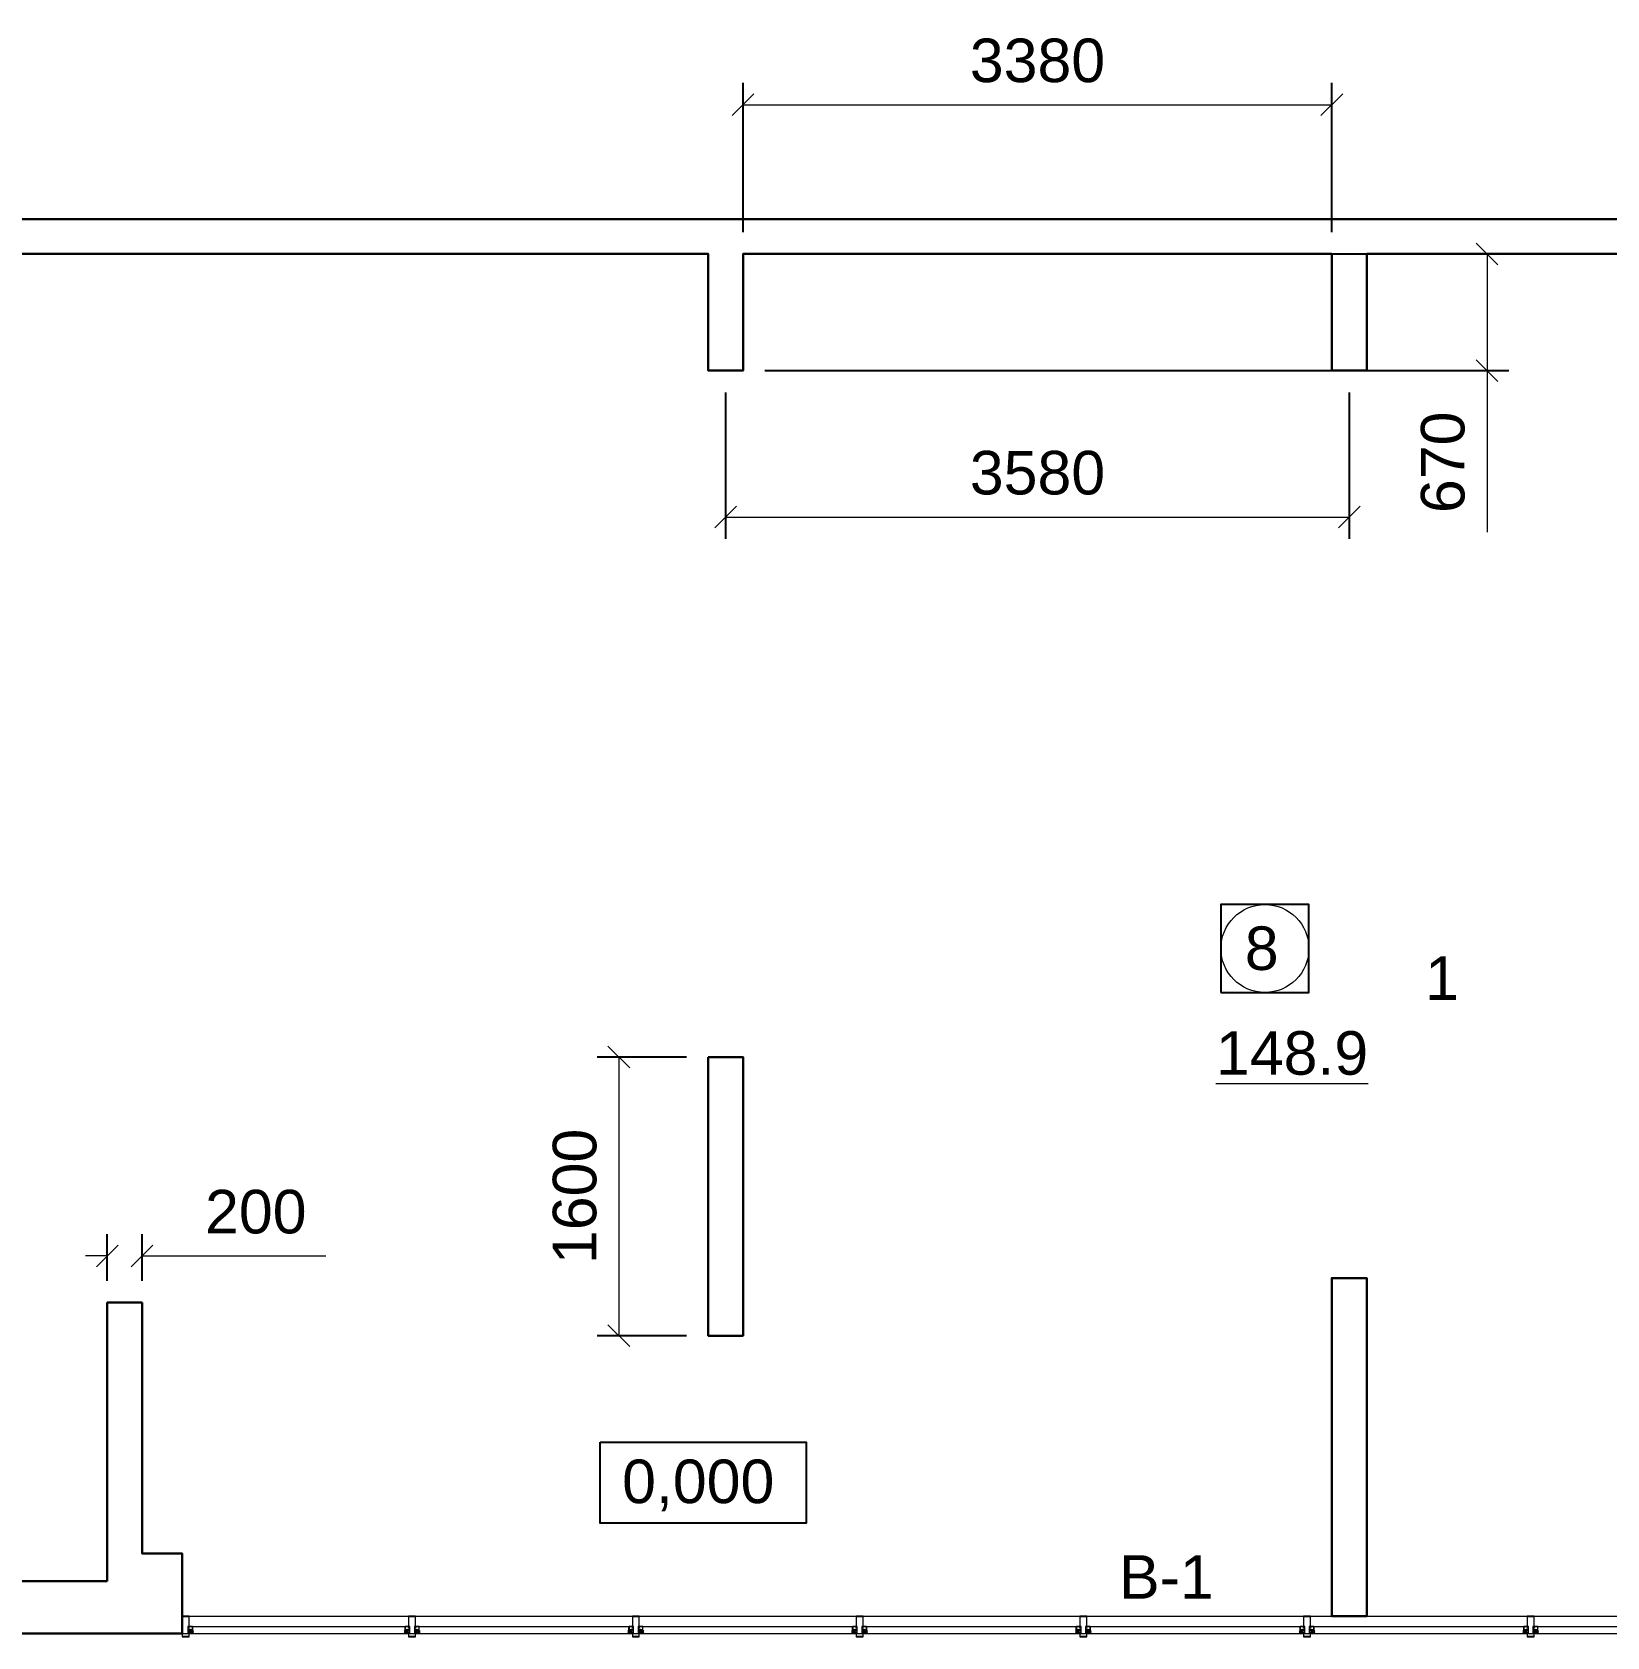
# Model space of a CAD drawing. Header units: metres. Extents: x -77.5 to 9.2, y -177.4 to -90.8.
# Drawn here: x -52.55 to -43.51, y -165.75 to -156.54 of the extents above; entities that cross this region are included whole.
import ezdxf
from ezdxf.enums import TextEntityAlignment as Align

# ---------------------------------------------------------------- set-up
doc = ezdxf.new("R2010")
doc.units = ezdxf.units.M
doc.header["$MEASUREMENT"] = 0
for name, color, linetype, lineweight in [('Level 50', 7, 'Continuous', 0), ('окна', 153, 'Continuous', 18), ('Полы', 12, 'Continuous', 13)]:
    doc.layers.add(name, color=color, linetype=linetype, lineweight=lineweight)
doc.layers.add('YOLO_TABLE', color=1, linetype='Continuous')
doc.styles.get("Standard").update_dxf_attribs({"font": 'CS_Gost2304.shx'})
doc.styles.add('Style-Arial', font='arial.ttf')
doc.dimstyles.get("Standard").update_dxf_attribs({"dimtxt": 0.18, "dimasz": 0.18, "dimexe": 0.18, "dimexo": 0.0625, "dimgap": 0.09, "dimtad": 0, "dimtih": 1, "dimtoh": 1, "dimdec": 4, "dimzin": 0, "dimdsep": 46, "dimtxsty": 'Standard', "dimcen": 0.09, "dimadec": 0, "dimazin": 0, "dimtfac": 1, "dimtdec": 4, "dimtofl": 0, "dimtmove": 0, "dimatfit": 3, "dimfxl": 1, "dimtolj": 1, "dimtzin": 0, "dimarcsym": 0})

# ---------------------------------------------------------------- blocks, each defined once
blk = doc.blocks.new('stoyka_R')
at = {"color": 0, "linetype": 'ByBlock', "lineweight": 0}
for points in [[(-34.9, 96.6), (-36, 97), (-36, 96), (-35.8, 96), (-35.8, 95), (-34.1, 94.3, -0.278117), (-33.5, 93.4, -0.298632), (-34.2, 92.5), (-37, 92, -1.227062), (-37.2, 92.7), (-34.8, 93.5), (-36.8, 94), (-37.8, 93.5), (-40.3, 93.5), (-44.8, 92.1, -1.262793), (-45.1, 92.7), (-41, 96), (-40, 96), (-40, 95, 0.414214), (-39.5, 94.5), (-38.3, 94.5, 0.414214), (-37.8, 95), (-37.8, 96), (-37.5, 96), (-37.5, 97), (-38.6, 96.6, -0.954089), (-39.2, 97.1), (-37.5, 98.7), (-36, 98.7), (-34.3, 97.1, -0.954089)], [(34.9, 96.6), (36, 97), (36, 96), (35.7, 96), (35.7, 95), (34.1, 94.3, 0.278117), (33.5, 93.4, 0.298632), (34.2, 92.5), (37, 92, 1.227062), (37.2, 92.7), (34.8, 93.5), (36.7, 94), (37.7, 93.5), (40.2, 93.5), (44.8, 92.1, 1.262793), (45.1, 92.7), (41, 96), (40, 96), (40, 95, -0.414214), (39.5, 94.5), (38.2, 94.5, -0.414214), (37.7, 95), (37.7, 96), (37.5, 96), (37.5, 97), (38.6, 96.6, 0.954089), (39.2, 97.1), (37.5, 98.7), (36, 98.7), (34.3, 97.1, 0.954089)], [(-34.9, 82.4), (-36, 81.7), (-36, 83), (-35.8, 83), (-35.8, 84), (-34.1, 84.7, 0.278117), (-33.5, 85.6, 0.298632), (-34.2, 86.5), (-37, 87, 1.227062), (-37.2, 86.3), (-34.8, 85.5), (-36.8, 85), (-37.8, 85.5), (-40.3, 85.5), (-44.8, 86.9, 1.262793), (-45.1, 86.3), (-41, 83), (-40, 83), (-40, 84, -0.414214), (-39.5, 84.5), (-38.3, 84.5, -0.414214), (-37.8, 84), (-37.8, 83), (-37.5, 83), (-37.5, 81.7), (-38.6, 82.4, 0.954089), (-39.2, 81.9), (-37.5, 80), (-36, 80), (-34.3, 81.9, 0.954089)], [(34.9, 82.4), (36, 81.7), (36, 83), (35.7, 83), (35.7, 84), (34.1, 84.7, -0.278117), (33.5, 85.6, -0.298632), (34.2, 86.5), (37, 87, -1.227062), (37.2, 86.3), (34.8, 85.5), (36.7, 85), (37.7, 85.5), (40.2, 85.5), (44.8, 86.9, -1.262793), (45.1, 86.3), (41, 83), (40, 83), (40, 84, 0.414214), (39.5, 84.5), (38.2, 84.5, 0.414214), (37.7, 84), (37.7, 83), (37.5, 83), (37.5, 81.7), (38.6, 82.4, -0.954089), (39.2, 81.9), (37.5, 80), (36, 80), (34.3, 81.9, -0.954089)]]:
    blk.add_lwpolyline(points, format="xyb", close=True, dxfattribs=at)
at = {"color": 0, "linetype": 'ByBlock', "lineweight": -2}
for points in [[(-20, 63.5), (-20, 0), (20, 0), (20, 63.5), (19.3, 63.9, 0.580174), (18.5, 63.5), (18.5, 61.5), (15, 61.5), (15, 69.5), (14.5, 70), (15, 70.5), (15, 79.2), (18.5, 79.2), (18.5, 77.2, 0.580174), (19.3, 76.8), (20, 77.3), (20, 80.7), (15, 80.7), (15, 98.5), (33.5, 98.5), (33.5, 96.2), (32, 96.2, 0.414214), (31.5, 95.7), (31.5, 95), (34.9, 95, 0.414214), (35.4, 95.5), (35.4, 96.2), (34.7, 96.2), (34.7, 98.7), (38.7, 98.7), (38.7, 96.2), (37.9, 96.2), (37.9, 95.5, 0.414214), (38.4, 95), (39.5, 95, 0.414214), (40, 95.5), (40, 99.5, 0.414214), (39.5, 100), (20, 100), (20, 120), (-20, 120), (-20, 100), (-39.5, 100, 0.414214), (-40, 99.5), (-40, 95.5, 0.414214), (-39.5, 95), (-38.5, 95, 0.414214), (-38, 95.5), (-38, 96.2), (-38.7, 96.2), (-38.7, 98.7), (-34.7, 98.7), (-34.7, 96.2), (-35.5, 96.2), (-35.5, 95.5, 0.414214), (-35, 95), (-31.5, 95), (-31.5, 95.7, 0.414214), (-32, 96.2), (-33.5, 96.2), (-33.5, 98.5), (-15, 98.5), (-15, 80.7), (-20, 80.7), (-20, 77.3), (-19.3, 76.8, 0.580174), (-18.5, 77.2), (-18.5, 79.2), (-15, 79.2), (-15, 70.5), (-14.5, 70), (-15, 69.5), (-15, 61.5), (-18.5, 61.5), (-18.5, 63.5, 0.580174), (-19.3, 63.9)], [(-39, 79), (-30, 79), (-22.1, 75.5), (-15.7, 75.5, 0.414214), (-15.2, 76), (-15.2, 76.2, 0.23461), (-15.4, 76.6), (-16.5, 77.4, 0.303619), (-16.9, 77.4), (-18.2, 76.5), (-22.1, 76.5), (-30, 80), (-33.5, 80), (-33.5, 82.8), (-33.5, 84), (-34.7, 84), (-35.3, 83), (-34.5, 83), (-34.5, 80), (-39, 80), (-39, 83), (-37.8, 83), (-38.4, 84), (-40, 84), (-40, 60), (-20, 60), (-20, 61), (-22, 61), (-22, 64), (-17.9, 64), (-16.3, 62.4, 0.979824), (-15.6, 63.1), (-17.5, 65), (-23.2, 65), (-23.2, 61), (-39, 61), (-39, 79)], [(39, 79), (30, 79), (22.1, 75.5), (15.7, 75.5, -0.414214), (15.2, 76), (15.2, 76.2, -0.23461), (15.4, 76.6), (16.5, 77.4, -0.303619), (16.9, 77.4), (18.2, 76.5), (22.1, 76.5), (30, 80), (33.5, 80), (33.5, 82.8), (33.5, 84), (34.7, 84), (35.3, 83), (34.5, 83), (34.5, 80), (39, 80), (39, 83), (37.8, 83), (38.4, 84), (40, 84), (40, 60), (20, 60), (20, 61), (22, 61), (22, 64), (17.9, 64), (16.3, 62.4, -0.979824), (15.6, 63.1), (17.5, 65), (23.2, 65), (23.2, 61), (39, 61), (39, 79)]]:
    blk.add_lwpolyline(points, format="xyb", close=True, dxfattribs=at)
at = {"lineweight": 0}
for points in [[(-25, 83.5), (-15, 83.5), (-15, 95.5), (-25, 95.5)], [(25, 83.5), (15, 83.5), (15, 95.5), (25, 95.5)]]:
    blk.add_lwpolyline(points, close=True, dxfattribs=at)
at = {"color": 0, "linetype": 'ByBlock', "lineweight": -2}
blk.add_lwpolyline([(18, 59.5), (18, 3), (-18, 3), (-18, 59.5), (-13, 59.5), (-13, 100.5), (-18, 100.5), (-18, 118), (18, 118), (18, 100.5), (13, 100.5), (13, 59.5)], close=True, dxfattribs=at)
at = {"lineweight": 0}
for points in [[(-37.2, 87), (-25, 87)], [(-37.1, 92), (-25, 92)], [(37.1, 92), (25, 92)], [(37.2, 87), (25, 87)]]:
    blk.add_lwpolyline(points, dxfattribs=at)
blk = doc.blocks.new('_Oblique')
at = {"color": 0, "linetype": 'ByBlock', "lineweight": -2}
blk.add_line((0.5, 0.5), (-0.5, -0.5), dxfattribs=at)
blk = doc.blocks.new('*D71')
at = {"color": 0, "lineweight": -2, "transparency": 16777216}
for p, q in [((-48.7895, -162.4252), (-49.3024, -162.4252)), ((-48.7895, -164.0252), (-49.3024, -164.0252))]:
    blk.add_line(p, q, dxfattribs=at)
at = {"color": 5, "lineweight": 0, "transparency": 16777216}
blk.add_line((-49.1774, -162.4252), (-49.1774, -164.0252), dxfattribs=at)
at = {"layer": 'Defpoints', "color": 0, "transparency": 16777216}
for p in [(-48.6645, -162.4252), (-49.1774, -164.0252), (-48.6645, -164.0252)]:
    blk.add_point(p, dxfattribs=at)
at = {"color": 5, "lineweight": 0, "transparency": 16777216, "xscale": 0.125, "yscale": 0.125, "zscale": 0.125}
for p, rotation in [((-49.1774, -162.4252), 90), ((-49.1774, -164.0252), 270)]:
    blk.add_blockref('_Oblique', p, dxfattribs=dict(at, rotation=rotation))
at = {"color": 0, "transparency": 16777216, "insert": (-49.4301, -163.2252), "char_height": 0.25, "attachment_point": 5, "rotation": 90, "style": 'Style-Arial'}
blk.add_mtext('1600', dxfattribs=at)
blk = doc.blocks.new('TerminatorOpen')
at = {"color": 0, "linetype": 'ByBlock', "lineweight": -2}
for q in [(-1, 0.5), (-1, 0), (-1, -0.5)]:
    blk.add_line((0, 0), q, dxfattribs=at)
blk = doc.blocks.new('*D72')
at = {"color": 0, "lineweight": -2, "transparency": 16777216}
for p, q in [((-48.5645, -158.6093), (-48.5645, -159.4496)), ((-44.9845, -158.6093), (-44.9845, -159.4496))]:
    blk.add_line(p, q, dxfattribs=at)
at = {"color": 5, "lineweight": 0, "transparency": 16777216}
blk.add_line((-48.5645, -159.3246), (-44.9845, -159.3246), dxfattribs=at)
at = {"layer": 'Defpoints', "color": 0, "transparency": 16777216}
for p in [(-48.5645, -158.4843), (-44.9845, -158.4843), (-44.9845, -159.3246)]:
    blk.add_point(p, dxfattribs=at)
at = {"color": 5, "lineweight": 0, "transparency": 16777216, "xscale": 0.125, "yscale": 0.125, "zscale": 0.125, "rotation": 180}
blk.add_blockref('_Oblique', (-48.5645, -159.3246), dxfattribs=at)
at = {"color": 5, "lineweight": 0, "transparency": 16777216, "xscale": 0.125, "yscale": 0.125, "zscale": 0.125}
blk.add_blockref('_Oblique', (-44.9845, -159.3246), dxfattribs=at)
at = {"color": 0, "transparency": 16777216, "insert": (-46.7745, -159.0718), "char_height": 0.25, "attachment_point": 5, "style": 'Style-Arial'}
blk.add_mtext('3580', dxfattribs=at)
blk = doc.blocks.new('*D73')
at = {"color": 0, "lineweight": -2, "transparency": 16777216}
for p, q in [((-48.4645, -157.6893), (-48.4645, -156.8324)), ((-45.0845, -157.6893), (-45.0845, -156.8324))]:
    blk.add_line(p, q, dxfattribs=at)
at = {"color": 5, "lineweight": 0, "transparency": 16777216}
blk.add_line((-48.4645, -156.9574), (-45.0845, -156.9574), dxfattribs=at)
at = {"layer": 'Defpoints', "color": 0, "transparency": 16777216}
for p in [(-45.0845, -156.9574), (-48.4645, -157.8143), (-45.0845, -157.8143)]:
    blk.add_point(p, dxfattribs=at)
at = {"color": 5, "lineweight": 0, "transparency": 16777216, "xscale": 0.125, "yscale": 0.125, "zscale": 0.125, "rotation": 180}
blk.add_blockref('_Oblique', (-48.4645, -156.9574), dxfattribs=at)
at = {"color": 5, "lineweight": 0, "transparency": 16777216, "xscale": 0.125, "yscale": 0.125, "zscale": 0.125}
blk.add_blockref('_Oblique', (-45.0845, -156.9574), dxfattribs=at)
at = {"color": 0, "transparency": 16777216, "insert": (-46.7745, -156.7047), "char_height": 0.25, "attachment_point": 5, "style": 'Style-Arial'}
blk.add_mtext('3380', dxfattribs=at)
blk = doc.blocks.new('*D74')
at = {"color": 0, "lineweight": -2, "transparency": 16777216}
for p, q in [((-48.3395, -157.8143), (-44.069, -157.8143)), ((-48.3395, -158.4843), (-44.069, -158.4843))]:
    blk.add_line(p, q, dxfattribs=at)
at = {"color": 5, "lineweight": 0, "transparency": 16777216}
for p, q in [((-44.194, -157.8143), (-44.194, -158.4843)), ((-44.194, -158.4843), (-44.194, -159.4121))]:
    blk.add_line(p, q, dxfattribs=at)
at = {"layer": 'Defpoints', "color": 0, "transparency": 16777216}
for p in [(-48.4645, -157.8143), (-48.4645, -158.4843), (-44.194, -158.4843)]:
    blk.add_point(p, dxfattribs=at)
at = {"color": 5, "lineweight": 0, "transparency": 16777216, "xscale": 0.125, "yscale": 0.125, "zscale": 0.125}
for p, rotation in [((-44.194, -157.8143), 90), ((-44.194, -158.4843), 270)]:
    blk.add_blockref('_Oblique', p, dxfattribs=dict(at, rotation=rotation))
at = {"color": 0, "transparency": 16777216, "insert": (-44.4466, -159.0107), "char_height": 0.25, "attachment_point": 5, "rotation": 90, "style": 'Style-Arial'}
blk.add_mtext('670', dxfattribs=at)
blk = doc.blocks.new('*D78')
at = {"color": 0, "lineweight": -2, "transparency": 16777216}
for p, q in [((-52.1145, -163.7102), (-52.1145, -163.442)), ((-51.9145, -163.7102), (-51.9145, -163.442))]:
    blk.add_line(p, q, dxfattribs=at)
at = {"color": 5, "lineweight": 0, "transparency": 16777216}
for p, q in [((-52.1145, -163.567), (-52.2395, -163.567)), ((-51.9145, -163.567), (-50.8587, -163.567))]:
    blk.add_line(p, q, dxfattribs=at)
at = {"layer": 'Defpoints', "color": 0, "transparency": 16777216}
for p in [(-51.9145, -163.567), (-52.1145, -163.8352), (-51.9145, -163.8352)]:
    blk.add_point(p, dxfattribs=at)
at = {"color": 5, "lineweight": 0, "transparency": 16777216, "xscale": 0.125, "yscale": 0.125, "zscale": 0.125}
blk.add_blockref('_Oblique', (-52.1145, -163.567), dxfattribs=at)
at = {"color": 5, "lineweight": 0, "transparency": 16777216, "xscale": 0.125, "yscale": 0.125, "zscale": 0.125, "rotation": 180}
blk.add_blockref('_Oblique', (-51.9145, -163.567), dxfattribs=at)
at = {"color": 0, "transparency": 16777216, "insert": (-51.2616, -163.3144), "char_height": 0.25, "attachment_point": 5, "style": 'Style-Arial'}
blk.add_mtext('200', dxfattribs=at)

msp = doc.modelspace()

# ---------------------------------------------------------------- linework, layer by layer
at = {"color": 7, "linetype": 'Continuous', "lineweight": 13}
msp.add_lwpolyline([(-51.914506, -163.8351916), (-52.114506, -163.8351916)], dxfattribs=at)
at = {"linetype": 'Continuous', "lineweight": 13}
msp.add_lwpolyline([(-49.28573821, -165.10048885), (-49.28573821, -164.63666197), (-48.10159383, -164.63666197), (-48.10159383, -165.10048885), (-49.28573821, -165.10048885)], dxfattribs=at)
at = {"layer": 'Level 50', "color": 7, "linetype": 'Continuous', "lineweight": 30}
for points in [[(-55.674506, -157.61425684), (-48.464506, -157.61425684), (-44.884506, -157.61425684), (-41.274506, -157.61425684), (-35.674506, -157.61425684), (-35.674506, -157.61425684)], [(-55.474506, -157.81425684), (-48.664506, -157.81425684), (-48.664506, -158.48425684), (-48.464506, -158.48425684), (-48.464506, -157.81425684), (-45.084506, -157.81425684), (-45.084506, -158.48425684), (-44.884506, -158.48425684), (-44.884506, -157.81425684), (-41.474506, -157.81425684), (-41.474506, -158.41425684), (-41.274506, -158.41425684), (-41.274506, -157.81425684), (-35.874506, -157.81425684)], [(-48.664506, -162.4251916), (-48.464506, -162.4251916), (-48.464506, -164.0251916), (-48.664506, -164.0251916), (-48.664506, -162.4251916)], [(-45.08554253, -165.63425684), (-44.884506, -165.63425684), (-44.884506, -163.69425684), (-45.08554253, -163.69425684), (-45.08554253, -165.63425684)], [(-52.114506, -165.43425684), (-52.114506, -163.8351916), (-51.914506, -163.8351916)], [(-51.914506, -163.8351916), (-51.914506, -165.2751916), (-51.684506, -165.2751916), (-51.684506, -165.73425684)], [(-52.914506, -165.43425684), (-52.114506, -165.43425684)], [(-52.914506, -165.73425684), (-51.684506, -165.73425684)]]:
    msp.add_lwpolyline(points, dxfattribs=at)
at = {"layer": 'Level 50', "color": 7, "linetype": 'Continuous', "lineweight": 0}
msp.add_circle((-45.46870539, -161.80196619), 0.25242955, dxfattribs=at)
at = {"layer": 'YOLO_TABLE'}
for points in [[(-45.72113493, -162.05439574), (-45.21627584, -162.05439574), (-45.21627584, -161.54953665), (-45.72113493, -161.54953665)], [(-49.28573821, -164.63666197), (-48.10159383, -164.63666197), (-48.10159383, -165.10048885), (-49.28573821, -165.10048885)]]:
    msp.add_lwpolyline(points, close=True, dxfattribs=at)
at = {"layer": 'окна'}
for p, q in [((-51.684506, -165.63425684), (-40.330506, -165.63425684)), ((-51.684506, -165.73425684), (-40.330506, -165.73425684))]:
    msp.add_line(p, q, dxfattribs=at)
msp.add_lwpolyline([(-51.684506, -165.73425684), (-51.684506, -165.73425684), (-51.684506, -165.75425684), (-51.644506, -165.75425684), (-51.644506, -165.73425684), (-51.625006, -165.73425684, 0.4142135624), (-51.624506, -165.73375684), (-51.624506, -165.72975684, 0.4142135624), (-51.625006, -165.72925684), (-51.626056, -165.72925684, 0.4142135624), (-51.626556, -165.72975684), (-51.626556, -165.73045684), (-51.625806, -165.73045684), (-51.625806, -165.73295684), (-51.629806, -165.73295684), (-51.629806, -165.73045684), (-51.629056, -165.73045684), (-51.629056, -165.72975684, 0.4142135624), (-51.629556, -165.72925684), (-51.633006, -165.72925684), (-51.633006, -165.72995684, 0.4142135624), (-51.632506, -165.73045684), (-51.631006, -165.73045684), (-51.631006, -165.73275684), (-51.649506, -165.73275684), (-51.649506, -165.71500684), (-51.644506, -165.71500684), (-51.644506, -165.71151005), (-51.64525059, -165.71107172, 0.5801735595), (-51.64600602, -165.71150362), (-51.64600602, -165.71350684), (-51.649506, -165.71350684), (-51.649506, -165.70475684), (-51.650006, -165.70425684), (-51.649506, -165.70375684), (-51.649506, -165.69575684), (-51.64600602, -165.69575684), (-51.64600602, -165.69776007, 0.5801735595), (-51.64525059, -165.69819197), (-51.644506, -165.69775364), (-51.644506, -165.63425684), (-51.684506, -165.63425684), (-51.684506, -165.69775364)], format="xyb", dxfattribs=at)
for points in [[(-51.682506, -165.73475684), (-51.682506, -165.63725684), (-51.646506, -165.63725684), (-51.646506, -165.69375684), (-51.651506, -165.69375684), (-51.651506, -165.73475684), (-51.646506, -165.73475684), (-51.646506, -165.75225684), (-51.682506, -165.75225684), (-51.682506, -165.73475684)], [(-51.648506, -165.69425684), (-50.382256, -165.69425684)], [(-51.62731156, -165.72125684), (-51.639506, -165.72125684)], [(-51.62735619, -165.72625684), (-51.639506, -165.72625684)], [(-50.346256, -165.69425684), (-49.098006, -165.69425684)], [(-49.062006, -165.69425684), (-47.813756, -165.69425684)], [(-47.777756, -165.69425684), (-46.529506, -165.69425684)], [(-46.493506, -165.69425684), (-45.245256, -165.69425684)], [(-45.209256, -165.69425684), (-43.961006, -165.69425684)], [(-43.925006, -165.69425684), (-42.676756, -165.69425684)]]:
    msp.add_lwpolyline(points, dxfattribs=at)
msp.add_lwpolyline([(-51.639506, -165.71775684), (-51.649506, -165.71775684), (-51.649506, -165.72975684), (-51.639506, -165.72975684)], close=True, dxfattribs=at)
for points in [[(-51.625506, -165.71325684), (-51.634506, -165.71325684), (-51.642406, -165.70975684), (-51.648806, -165.70975684, 0.4142135624), (-51.649306, -165.71025684), (-51.649306, -165.71049275, 0.2346100061), (-51.64909458, -165.71089381), (-51.64802816, -165.71168774, 0.3036194749), (-51.64758337, -165.71168843), (-51.646306, -165.71075684), (-51.642406, -165.71075684), (-51.634506, -165.71425684), (-51.631006, -165.71425684), (-51.631006, -165.71705684), (-51.631006, -165.71825684), (-51.62978335, -165.71825684), (-51.629206, -165.71725684), (-51.630006, -165.71725684), (-51.630006, -165.71425684), (-51.625506, -165.71425684), (-51.625506, -165.71725684), (-51.626706, -165.71725684), (-51.62612865, -165.71825684), (-51.624506, -165.71825684), (-51.624506, -165.69425684), (-51.644506, -165.69425684), (-51.644506, -165.69525684), (-51.642506, -165.69525684), (-51.642506, -165.69825684), (-51.64656763, -165.69825684), (-51.64816422, -165.69666026, 0.9798244206), (-51.6488572, -165.69738149), (-51.64698185, -165.69925684), (-51.641306, -165.69925684), (-51.641306, -165.69525684), (-51.625506, -165.69525684), (-51.625506, -165.71325684)], [(-51.62964738, -165.71664406), (-51.628506, -165.71595684), (-51.628506, -165.71725684), (-51.628756, -165.71725684), (-51.628756, -165.71825684), (-51.63041214, -165.7189929, 0.2781165631), (-51.63100372, -165.71983924, 0.298632436), (-51.63034181, -165.7207137), (-51.62750216, -165.72122741, 1.2270617229), (-51.62734601, -165.72056846), (-51.629706, -165.71975684), (-51.627756, -165.71925684), (-51.626756, -165.71975684), (-51.624256, -165.71975684), (-51.61973234, -165.72115497, 1.2627930682), (-51.61937378, -165.72057557), (-51.623506, -165.71725684), (-51.624506, -165.71725684), (-51.624506, -165.71825684, -0.4142135624), (-51.625006, -165.71875684), (-51.626256, -165.71875684, -0.4142135624), (-51.626756, -165.71825684), (-51.626756, -165.71725684), (-51.627006, -165.71725684), (-51.627006, -165.71595684), (-51.62586461, -165.71664406, 0.9540885036), (-51.62532632, -165.71619779), (-51.627006, -165.71425684), (-51.628506, -165.71425684), (-51.63018568, -165.71619779, 0.9540885036)], [(-51.62964738, -165.73087252), (-51.628506, -165.73125684), (-51.628506, -165.73025974), (-51.628756, -165.73025974), (-51.628756, -165.72925974), (-51.63041214, -165.72852367, -0.2781165631), (-51.63100372, -165.72767734, -0.298632436), (-51.63034181, -165.72680288), (-51.62750216, -165.72628917, -1.2270617229), (-51.62734601, -165.72694812), (-51.629706, -165.72775974), (-51.627756, -165.72825974), (-51.626756, -165.72775974), (-51.624256, -165.72775974), (-51.61973234, -165.72636161, -1.2627930682), (-51.61937378, -165.72694101), (-51.623506, -165.73025974), (-51.624506, -165.73025974), (-51.624506, -165.72925974, 0.4142135624), (-51.625006, -165.72875974), (-51.626256, -165.72875974, 0.4142135624), (-51.626756, -165.72925974), (-51.626756, -165.73025974), (-51.627006, -165.73025974), (-51.627006, -165.73125684), (-51.62586461, -165.73087252, -0.9540885036), (-51.62532632, -165.73131879), (-51.627006, -165.73295684), (-51.628506, -165.73295684), (-51.63018568, -165.73131879, -0.9540885036)]]:
    msp.add_lwpolyline(points, format="xyb", close=True, dxfattribs=at)

# ---------------------------------------------------------------- block references
at = {"layer": 'окна', "xscale": 0.001, "yscale": 0.001, "zscale": 0.001, "rotation": 180}
for p in [(-50.364256, -165.63425684), (-49.080006, -165.63425684), (-47.795756, -165.63425684), (-46.511506, -165.63425684), (-45.227256, -165.63425684), (-43.943006, -165.63425684)]:
    msp.add_blockref('stoyka_R', p, dxfattribs=at)

# ---------------------------------------------------------------- texts
at = {"color": 7, "linetype": 'Continuous', "lineweight": 0, "style": 'Style-Arial'}
msp.add_text('8', height=0.25, dxfattribs=at).set_placement((-45.48722156, -161.67530483), align=Align.TOP_CENTER)
msp.add_text('0,000', height=0.25, dxfattribs=at).set_placement((-49.15883656, -164.98618588))
at = {"color": 7, "linetype": 'Continuous', "lineweight": 13, "insert": (-45.74995084, -162.27663592), "char_height": 0.25, "attachment_point": 1, "line_spacing_factor": 0.6, "style": 'Style-Arial'}
msp.add_mtext('{\\L148.9}', dxfattribs=at)
at = {"color": 7, "linetype": 'Continuous', "lineweight": 0, "insert": (-46.30617708, -165.53518299), "char_height": 0.25, "attachment_point": 7, "line_spacing_factor": 0.72}
msp.add_mtext('{\\fArial|b0|i0|c204|p39;В\\fArial|b0|i0|c0|p39;-1}', dxfattribs=at)
at = {"layer": 'Полы', "linetype": 'Continuous', "lineweight": 0, "style": 'Style-Arial'}
msp.add_text('1', height=0.25, dxfattribs=at).set_placement((-44.45245123, -161.84695322), align=Align.TOP_CENTER)

# ---------------------------------------------------------------- dimensions: what is measured, and where the dimension line sits
for base, p1, p2, picture, middle in [((-45.084506, -156.9574188), (-48.464506, -157.81425684), (-45.084506, -157.81425684), '*D73', (-46.774506, -156.70469029)), ((-44.984506, -159.32456181), (-48.564506, -158.48425684), (-44.984506, -158.48425684), '*D72', (-46.774506, -159.07183329)), ((-51.914506, -163.56700805), (-52.114506, -163.8351916), (-51.914506, -163.8351916), '*D78', (-51.26162401, -163.31436481))]:
    dim = msp.add_linear_dim(base=base, p1=p1, p2=p2, dimstyle='Standard', override={"dimtxt": 0.25, "dimasz": 0.125, "dimexe": 0.125, "dimexo": 0.125, "dimgap": 0.125, "dimtad": 1, "dimtih": 0, "dimtoh": 0, "dimlfac": 1000, "dimzin": 11, "dimtxsty": 'Style-Arial', "dimblk": 'Oblique', "dimclrd": 5, "dimadec": 4, "dimazin": 3, "dimldrblk": 'TerminatorOpen', "dimfrac": 2, "dimtolj": 0, "dimtzin": 11, "dimlwd": 0})
    dim.commit()
    dim.dimension.update_dxf_attribs({"geometry": picture, "text_midpoint": middle})
for base, p1, p2, picture, middle in [((-44.19396284, -158.48425684), (-48.464506, -157.81425684), (-48.464506, -158.48425684), '*D74', (-44.44660608, -159.01068931)), ((-49.17742554, -164.0251916), (-48.664506, -162.4251916), (-48.664506, -164.0251916), '*D71', (-49.43006879, -163.2251916))]:
    dim = msp.add_linear_dim(base=base, p1=p1, p2=p2, angle=90, dimstyle='Standard', override={"dimtxt": 0.25, "dimasz": 0.125, "dimexe": 0.125, "dimexo": 0.125, "dimgap": 0.125, "dimtad": 1, "dimtih": 0, "dimtoh": 0, "dimlfac": 1000, "dimzin": 11, "dimtxsty": 'Style-Arial', "dimblk": 'Oblique', "dimclrd": 5, "dimadec": 4, "dimazin": 3, "dimldrblk": 'TerminatorOpen', "dimfrac": 2, "dimtolj": 0, "dimtzin": 11, "dimlwd": 0})
    dim.commit()
    dim.dimension.update_dxf_attribs({"geometry": picture, "text_midpoint": middle})

doc.saveas('drawing.dxf')
